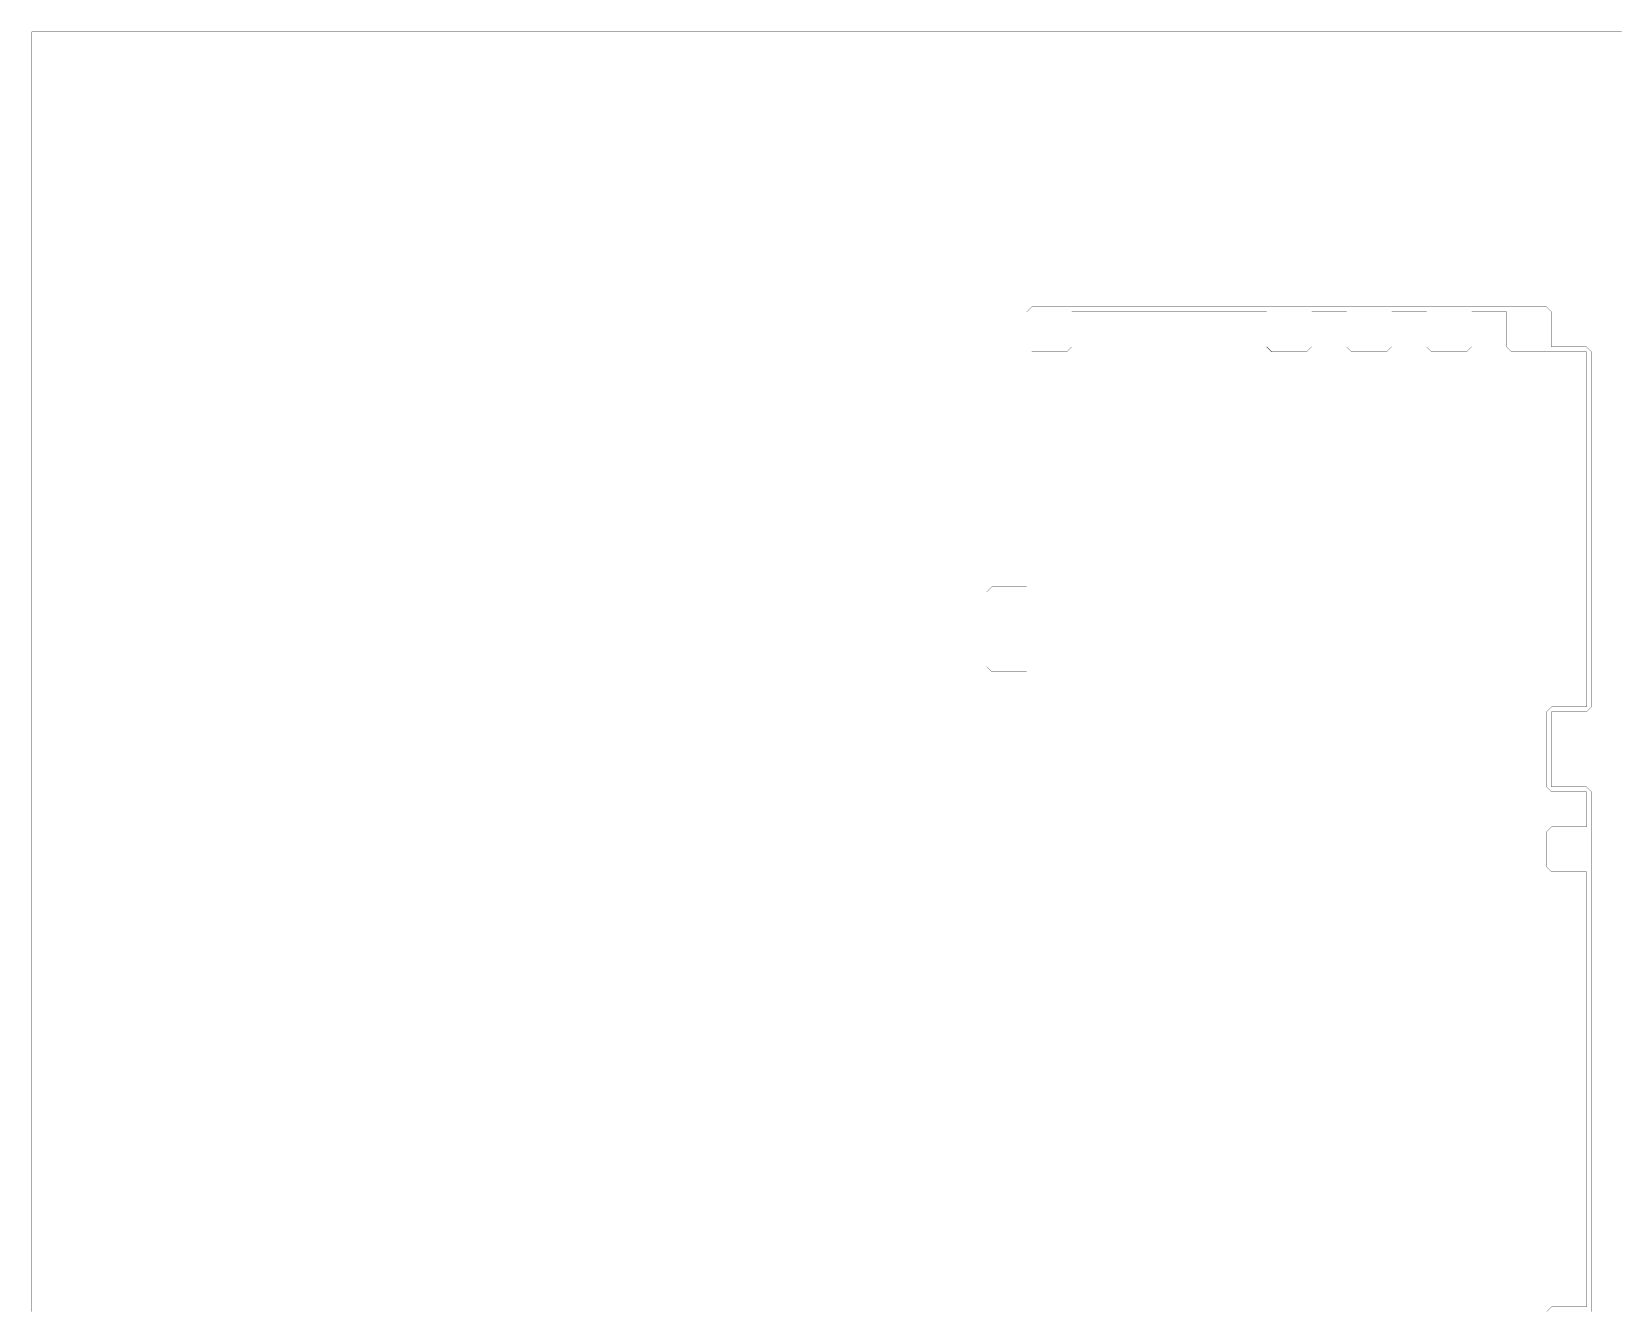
# Model space of a CAD drawing. Header units: metres. Extents: x 0 to 4990, y -4990 to 0.
# Drawn here: x 0 to 3097, y -2495 to 0 of the extents above; entities that cross this region are included whole.
import ezdxf

# ---------------------------------------------------------------- set-up
doc = ezdxf.new("R2010")
doc.units = ezdxf.units.M
doc.layers.add('conductor', color=1, linetype='Continuous')
doc.layers.add('substrate', color=5, linetype='Continuous')

msp = doc.modelspace()

# ---------------------------------------------------------------- linework, layer by layer
at = {"layer": 'conductor', "const_width": 0.5}
msp.add_lwpolyline([(2958.984375, -2500), (2968.75, -2490.234375), (2978.515625, -2490.234375), (2988.28125, -2490.234375), (2998.046875, -2490.234375), (3007.8125, -2490.234375), (3017.578125, -2490.234375), (3027.34375, -2490.234375), (3037.109375, -2490.234375), (3037.109375, -2480.46875), (3037.109375, -2470.703125), (3037.109375, -2460.9375), (3037.109375, -2451.171875), (3037.109375, -2441.40625), (3037.109375, -2431.640625), (3037.109375, -2421.875), (3037.109375, -2412.109375), (3037.109375, -2402.34375), (3037.109375, -2392.578125), (3037.109375, -2382.8125), (3037.109375, -2373.046875), (3037.109375, -2363.28125), (3037.109375, -2353.515625), (3037.109375, -2343.75), (3037.109375, -2333.984375), (3037.109375, -2324.21875), (3037.109375, -2314.453125), (3037.109375, -2304.6875), (3037.109375, -2294.921875), (3037.109375, -2285.15625), (3037.109375, -2275.390625), (3037.109375, -2265.625), (3037.109375, -2255.859375), (3037.109375, -2246.09375), (3037.109375, -2236.328125), (3037.109375, -2226.5625), (3037.109375, -2216.796875), (3037.109375, -2207.03125), (3037.109375, -2197.265625), (3037.109375, -2187.5), (3037.109375, -2177.734375), (3037.109375, -2167.96875), (3037.109375, -2158.203125), (3037.109375, -2148.4375), (3037.109375, -2138.671875), (3037.109375, -2128.90625), (3037.109375, -2119.140625), (3037.109375, -2109.375), (3037.109375, -2099.609375), (3037.109375, -2089.84375), (3037.109375, -2080.078125), (3037.109375, -2070.3125), (3037.109375, -2060.546875), (3037.109375, -2050.78125), (3037.109375, -2041.015625), (3037.109375, -2031.25), (3037.109375, -2021.484375), (3037.109375, -2011.71875), (3037.109375, -2001.953125), (3037.109375, -1992.1875), (3037.109375, -1982.421875), (3037.109375, -1972.65625), (3037.109375, -1962.890625), (3037.109375, -1953.125), (3037.109375, -1943.359375), (3037.109375, -1933.59375), (3037.109375, -1923.828125), (3037.109375, -1914.0625), (3037.109375, -1904.296875), (3037.109375, -1894.53125), (3037.109375, -1884.765625), (3037.109375, -1875), (3037.109375, -1865.234375), (3037.109375, -1855.46875), (3037.109375, -1845.703125), (3037.109375, -1835.9375), (3037.109375, -1826.171875), (3037.109375, -1816.40625), (3037.109375, -1806.640625), (3037.109375, -1796.875), (3037.109375, -1787.109375), (3037.109375, -1777.34375), (3037.109375, -1767.578125), (3037.109375, -1757.8125), (3037.109375, -1748.046875), (3037.109375, -1738.28125), (3037.109375, -1728.515625), (3037.109375, -1718.75), (3037.109375, -1708.984375), (3037.109375, -1699.21875), (3037.109375, -1689.453125), (3037.109375, -1679.6875), (3037.109375, -1669.921875), (3037.109375, -1660.15625), (3037.109375, -1650.390625), (3037.109375, -1640.625), (3027.34375, -1640.625), (3017.578125, -1640.625), (3007.8125, -1640.625), (2998.046875, -1640.625), (2988.28125, -1640.625), (2978.515625, -1640.625), (2968.75, -1640.625), (2958.984375, -1630.859375), (2958.984375, -1621.09375), (2958.984375, -1611.328125), (2958.984375, -1601.5625), (2958.984375, -1591.796875), (2958.984375, -1582.03125), (2958.984375, -1572.265625), (2958.984375, -1562.5), (2968.75, -1552.734375), (2978.515625, -1552.734375), (2988.28125, -1552.734375), (2998.046875, -1552.734375), (3007.8125, -1552.734375), (3017.578125, -1552.734375), (3027.34375, -1552.734375), (3037.109375, -1552.734375), (3037.109375, -1542.96875), (3037.109375, -1533.203125), (3037.109375, -1523.4375), (3037.109375, -1513.671875), (3037.109375, -1503.90625), (3037.109375, -1494.140625), (3037.109375, -1484.375), (3027.34375, -1484.375), (3017.578125, -1484.375), (3007.8125, -1484.375), (2998.046875, -1484.375), (2988.28125, -1484.375), (2978.515625, -1484.375), (2968.75, -1484.375), (2958.984375, -1474.609375), (2958.984375, -1464.84375), (2958.984375, -1455.078125), (2958.984375, -1445.3125), (2958.984375, -1435.546875), (2958.984375, -1425.78125), (2958.984375, -1416.015625), (2958.984375, -1406.25), (2958.984375, -1396.484375), (2958.984375, -1386.71875), (2958.984375, -1376.953125), (2958.984375, -1367.1875), (2958.984375, -1357.421875), (2958.984375, -1347.65625), (2958.984375, -1337.890625), (2958.984375, -1328.125), (2968.75, -1318.359375), (2978.515625, -1318.359375), (2988.28125, -1318.359375), (2998.046875, -1318.359375), (3007.8125, -1318.359375), (3017.578125, -1318.359375), (3027.34375, -1318.359375), (3037.109375, -1318.359375), (3037.109375, -1308.59375), (3037.109375, -1298.828125), (3037.109375, -1289.0625), (3037.109375, -1279.296875), (3037.109375, -1269.53125), (3037.109375, -1259.765625), (3037.109375, -1250), (3037.109375, -1240.234375), (3037.109375, -1230.46875), (3037.109375, -1220.703125), (3037.109375, -1210.9375), (3037.109375, -1201.171875), (3037.109375, -1191.40625), (3037.109375, -1181.640625), (3037.109375, -1171.875), (3037.109375, -1162.109375), (3037.109375, -1152.34375), (3037.109375, -1142.578125), (3037.109375, -1132.8125), (3037.109375, -1123.046875), (3037.109375, -1113.28125), (3037.109375, -1103.515625), (3037.109375, -1093.75), (3037.109375, -1083.984375), (3037.109375, -1074.21875), (3037.109375, -1064.453125), (3037.109375, -1054.6875), (3037.109375, -1044.921875), (3037.109375, -1035.15625), (3037.109375, -1025.390625), (3037.109375, -1015.625), (3037.109375, -1005.859375), (3037.109375, -996.09375), (3037.109375, -986.328125), (3037.109375, -976.5625), (3037.109375, -966.796875), (3037.109375, -957.03125), (3037.109375, -947.265625), (3037.109375, -937.5), (3037.109375, -927.734375), (3037.109375, -917.96875), (3037.109375, -908.203125), (3037.109375, -898.4375), (3037.109375, -888.671875), (3037.109375, -878.90625), (3037.109375, -869.140625), (3037.109375, -859.375), (3037.109375, -849.609375), (3037.109375, -839.84375), (3037.109375, -830.078125), (3037.109375, -820.3125), (3037.109375, -810.546875), (3037.109375, -800.78125), (3037.109375, -791.015625), (3037.109375, -781.25), (3037.109375, -771.484375), (3037.109375, -761.71875), (3037.109375, -751.953125), (3037.109375, -742.1875), (3037.109375, -732.421875), (3037.109375, -722.65625), (3037.109375, -712.890625), (3037.109375, -703.125), (3037.109375, -693.359375), (3037.109375, -683.59375), (3037.109375, -673.828125), (3037.109375, -664.0625), (3037.109375, -654.296875), (3037.109375, -644.53125), (3037.109375, -634.765625), (3037.109375, -625), (3027.34375, -625), (3017.578125, -625), (3007.8125, -625), (2998.046875, -625), (2988.28125, -625), (2978.515625, -625), (2968.75, -625), (2958.984375, -625), (2949.21875, -625), (2939.453125, -625), (2929.6875, -625), (2919.921875, -625), (2910.15625, -625), (2900.390625, -625), (2890.625, -625), (2880.859375, -615.234375), (2880.859375, -605.46875), (2880.859375, -595.703125), (2880.859375, -585.9375), (2880.859375, -576.171875), (2880.859375, -566.40625), (2880.859375, -556.640625), (2880.859375, -546.875), (2871.09375, -546.875), (2861.328125, -546.875), (2851.5625, -546.875), (2841.796875, -546.875), (2832.03125, -546.875), (2822.265625, -546.875), (2812.5, -546.875), (2812.5, -556.640625), (2812.5, -566.40625), (2812.5, -576.171875), (2812.5, -585.9375), (2812.5, -595.703125), (2812.5, -605.46875), (2812.5, -615.234375), (2802.734375, -625), (2792.96875, -625), (2783.203125, -625), (2773.4375, -625), (2763.671875, -625), (2753.90625, -625), (2744.140625, -625), (2734.375, -625), (2724.609375, -615.234375), (2724.609375, -605.46875), (2724.609375, -595.703125), (2724.609375, -585.9375), (2724.609375, -576.171875), (2724.609375, -566.40625), (2724.609375, -556.640625), (2724.609375, -546.875), (2714.84375, -546.875), (2705.078125, -546.875), (2695.3125, -546.875), (2685.546875, -546.875), (2675.78125, -546.875), (2666.015625, -546.875), (2656.25, -546.875), (2656.25, -556.640625), (2656.25, -566.40625), (2656.25, -576.171875), (2656.25, -585.9375), (2656.25, -595.703125), (2656.25, -605.46875), (2656.25, -615.234375), (2646.484375, -625), (2636.71875, -625), (2626.953125, -625), (2617.1875, -625), (2607.421875, -625), (2597.65625, -625), (2587.890625, -625), (2578.125, -625), (2568.359375, -615.234375), (2568.359375, -605.46875), (2568.359375, -595.703125), (2568.359375, -585.9375), (2568.359375, -576.171875), (2568.359375, -566.40625), (2568.359375, -556.640625), (2568.359375, -546.875), (2558.59375, -546.875), (2548.828125, -546.875), (2539.0625, -546.875), (2529.296875, -546.875), (2519.53125, -546.875), (2509.765625, -546.875), (2500, -546.875), (2500, -556.640625), (2500, -566.40625), (2500, -576.171875), (2500, -585.9375), (2500, -595.703125), (2500, -605.46875), (2500, -615.234375), (2490.234375, -625), (2480.46875, -625), (2470.703125, -625), (2460.9375, -625), (2451.171875, -625), (2441.40625, -625), (2431.640625, -625), (2421.875, -625), (2412.109375, -615.234375), (2412.109375, -605.46875), (2412.109375, -595.703125), (2412.109375, -585.9375), (2412.109375, -576.171875), (2412.109375, -566.40625), (2412.109375, -556.640625), (2412.109375, -546.875), (2402.34375, -546.875), (2392.578125, -546.875), (2382.8125, -546.875), (2373.046875, -546.875), (2363.28125, -546.875), (2353.515625, -546.875), (2343.75, -546.875), (2333.984375, -546.875), (2324.21875, -546.875), (2314.453125, -546.875), (2304.6875, -546.875), (2294.921875, -546.875), (2285.15625, -546.875), (2275.390625, -546.875), (2265.625, -546.875), (2255.859375, -546.875), (2246.09375, -546.875), (2236.328125, -546.875), (2226.5625, -546.875), (2216.796875, -546.875), (2207.03125, -546.875), (2197.265625, -546.875), (2187.5, -546.875), (2177.734375, -546.875), (2167.96875, -546.875), (2158.203125, -546.875), (2148.4375, -546.875), (2138.671875, -546.875), (2128.90625, -546.875), (2119.140625, -546.875), (2109.375, -546.875), (2099.609375, -546.875), (2089.84375, -546.875), (2080.078125, -546.875), (2070.3125, -546.875), (2060.546875, -546.875), (2050.78125, -546.875), (2041.015625, -546.875), (2031.25, -546.875), (2031.25, -556.640625), (2031.25, -566.40625), (2031.25, -576.171875), (2031.25, -585.9375), (2031.25, -595.703125), (2031.25, -605.46875), (2031.25, -615.234375), (2021.484375, -625), (2011.71875, -625), (2001.953125, -625), (1992.1875, -625), (1982.421875, -625), (1972.65625, -625), (1962.890625, -625), (1953.125, -625), (1953.125, -634.765625), (1953.125, -644.53125), (1953.125, -654.296875), (1953.125, -664.0625), (1953.125, -673.828125), (1953.125, -683.59375), (1953.125, -693.359375), (1953.125, -703.125), (1953.125, -712.890625), (1953.125, -722.65625), (1953.125, -732.421875), (1953.125, -742.1875), (1953.125, -751.953125), (1953.125, -761.71875), (1953.125, -771.484375), (1953.125, -781.25), (1953.125, -791.015625), (1953.125, -800.78125), (1953.125, -810.546875), (1953.125, -820.3125), (1953.125, -830.078125), (1953.125, -839.84375), (1953.125, -849.609375), (1953.125, -859.375), (1953.125, -869.140625), (1953.125, -878.90625), (1953.125, -888.671875), (1953.125, -898.4375), (1953.125, -908.203125), (1953.125, -917.96875), (1953.125, -927.734375), (1953.125, -937.5), (1953.125, -947.265625), (1953.125, -957.03125), (1953.125, -966.796875), (1953.125, -976.5625), (1953.125, -986.328125), (1953.125, -996.09375), (1953.125, -1005.859375), (1953.125, -1015.625), (1953.125, -1025.390625), (1953.125, -1035.15625), (1953.125, -1044.921875), (1953.125, -1054.6875), (1953.125, -1064.453125), (1953.125, -1074.21875), (1953.125, -1083.984375), (1953.125, -1093.75), (1953.125, -1103.515625), (1953.125, -1113.28125), (1953.125, -1123.046875), (1953.125, -1132.8125), (1953.125, -1142.578125), (1953.125, -1152.34375), (1953.125, -1162.109375), (1953.125, -1171.875), (1953.125, -1181.640625), (1953.125, -1191.40625), (1953.125, -1201.171875), (1953.125, -1210.9375), (1953.125, -1220.703125), (1953.125, -1230.46875), (1953.125, -1240.234375), (1953.125, -1250), (1953.125, -1259.765625), (1953.125, -1269.53125), (1953.125, -1279.296875), (1953.125, -1289.0625), (1953.125, -1298.828125), (1953.125, -1308.59375), (1953.125, -1318.359375), (1953.125, -1328.125), (1953.125, -1337.890625), (1953.125, -1347.65625), (1953.125, -1357.421875), (1953.125, -1367.1875), (1953.125, -1376.953125), (1953.125, -1386.71875), (1953.125, -1396.484375), (1953.125, -1406.25), (1953.125, -1416.015625), (1953.125, -1425.78125), (1953.125, -1435.546875), (1953.125, -1445.3125), (1953.125, -1455.078125), (1953.125, -1464.84375), (1953.125, -1474.609375), (1953.125, -1484.375), (1953.125, -1494.140625), (1953.125, -1503.90625), (1953.125, -1513.671875), (1953.125, -1523.4375), (1953.125, -1533.203125), (1953.125, -1542.96875), (1953.125, -1552.734375), (1953.125, -1562.5), (1953.125, -1572.265625), (1953.125, -1582.03125), (1953.125, -1591.796875), (1953.125, -1601.5625), (1953.125, -1611.328125), (1953.125, -1621.09375), (1953.125, -1630.859375), (1953.125, -1640.625), (1953.125, -1650.390625), (1953.125, -1660.15625), (1953.125, -1669.921875), (1953.125, -1679.6875), (1953.125, -1689.453125), (1953.125, -1699.21875), (1953.125, -1708.984375), (1953.125, -1718.75), (1953.125, -1728.515625), (1953.125, -1738.28125), (1953.125, -1748.046875), (1953.125, -1757.8125), (1953.125, -1767.578125), (1953.125, -1777.34375), (1953.125, -1787.109375), (1953.125, -1796.875), (1953.125, -1806.640625), (1953.125, -1816.40625), (1953.125, -1826.171875), (1953.125, -1835.9375), (1953.125, -1845.703125), (1953.125, -1855.46875), (1953.125, -1865.234375), (1953.125, -1875), (1953.125, -1884.765625), (1953.125, -1894.53125), (1953.125, -1904.296875), (1953.125, -1914.0625), (1953.125, -1923.828125), (1953.125, -1933.59375), (1953.125, -1943.359375), (1953.125, -1953.125), (1953.125, -1962.890625), (1953.125, -1972.65625), (1953.125, -1982.421875), (1953.125, -1992.1875), (1953.125, -2001.953125), (1953.125, -2011.71875), (1953.125, -2021.484375), (1953.125, -2031.25), (1953.125, -2041.015625), (1953.125, -2050.78125), (1953.125, -2060.546875), (1953.125, -2070.3125), (1953.125, -2080.078125), (1953.125, -2089.84375), (1953.125, -2099.609375), (1953.125, -2109.375), (1953.125, -2119.140625), (1953.125, -2128.90625), (1953.125, -2138.671875), (1953.125, -2148.4375), (1953.125, -2158.203125), (1953.125, -2167.96875), (1953.125, -2177.734375), (1953.125, -2187.5), (1953.125, -2197.265625), (1953.125, -2207.03125), (1953.125, -2216.796875), (1953.125, -2226.5625), (1953.125, -2236.328125), (1953.125, -2246.09375), (1953.125, -2255.859375), (1953.125, -2265.625), (1953.125, -2275.390625), (1953.125, -2285.15625), (1953.125, -2294.921875), (1953.125, -2304.6875), (1953.125, -2314.453125), (1953.125, -2324.21875), (1953.125, -2333.984375), (1953.125, -2343.75), (1953.125, -2353.515625), (1953.125, -2363.28125), (1953.125, -2373.046875), (1953.125, -2382.8125), (1953.125, -2392.578125), (1953.125, -2402.34375), (1953.125, -2412.109375), (1953.125, -2421.875), (1953.125, -2431.640625), (1953.125, -2441.40625), (1953.125, -2451.171875), (1953.125, -2460.9375), (1953.125, -2470.703125), (1953.125, -2480.46875), (1953.125, -2490.234375), (1953.125, -2500)], dxfattribs=at)
at = {"layer": 'substrate', "const_width": 0.5}
for points in [[(3105.46875, 0), (3095.703125, 0), (3085.9375, 0), (3076.171875, 0), (3066.40625, 0), (3056.640625, 0), (3046.875, 0), (3037.109375, 0), (3027.34375, 0), (3017.578125, 0), (3007.8125, 0), (2998.046875, 0), (2988.28125, 0), (2978.515625, 0), (2968.75, 0), (2958.984375, 0), (2949.21875, 0), (2939.453125, 0), (2929.6875, 0), (2919.921875, 0), (2910.15625, 0), (2900.390625, 0), (2890.625, 0), (2880.859375, 0), (2871.09375, 0), (2861.328125, 0), (2851.5625, 0), (2841.796875, 0), (2832.03125, 0), (2822.265625, 0), (2812.5, 0), (2802.734375, 0), (2792.96875, 0), (2783.203125, 0), (2773.4375, 0), (2763.671875, 0), (2753.90625, 0), (2744.140625, 0), (2734.375, 0), (2724.609375, 0), (2714.84375, 0), (2705.078125, 0), (2695.3125, 0), (2685.546875, 0), (2675.78125, 0), (2666.015625, 0), (2656.25, 0), (2646.484375, 0), (2636.71875, 0), (2626.953125, 0), (2617.1875, 0), (2607.421875, 0), (2597.65625, 0), (2587.890625, 0), (2578.125, 0), (2568.359375, 0), (2558.59375, 0), (2548.828125, 0), (2539.0625, 0), (2529.296875, 0), (2519.53125, 0), (2509.765625, 0), (2500, 0), (2490.234375, 0), (2480.46875, 0), (2470.703125, 0), (2460.9375, 0), (2451.171875, 0), (2441.40625, 0), (2431.640625, 0), (2421.875, 0), (2412.109375, 0), (2402.34375, 0), (2392.578125, 0), (2382.8125, 0), (2373.046875, 0), (2363.28125, 0), (2353.515625, 0), (2343.75, 0), (2333.984375, 0), (2324.21875, 0), (2314.453125, 0), (2304.6875, 0), (2294.921875, 0), (2285.15625, 0), (2275.390625, 0), (2265.625, 0), (2255.859375, 0), (2246.09375, 0), (2236.328125, 0), (2226.5625, 0), (2216.796875, 0), (2207.03125, 0), (2197.265625, 0), (2187.5, 0), (2177.734375, 0), (2167.96875, 0), (2158.203125, 0), (2148.4375, 0), (2138.671875, 0), (2128.90625, 0), (2119.140625, 0), (2109.375, 0), (2099.609375, 0), (2089.84375, 0), (2080.078125, 0), (2070.3125, 0), (2060.546875, 0), (2050.78125, 0), (2041.015625, 0), (2031.25, 0), (2021.484375, 0), (2011.71875, 0), (2001.953125, 0), (1992.1875, 0), (1982.421875, 0), (1972.65625, 0), (1962.890625, 0), (1953.125, 0), (1943.359375, 0), (1933.59375, 0), (1923.828125, 0), (1914.0625, 0), (1904.296875, 0), (1894.53125, 0), (1884.765625, 0), (1875, 0), (1865.234375, 0), (1855.46875, 0), (1845.703125, 0), (1835.9375, 0), (1826.171875, 0), (1816.40625, 0), (1806.640625, 0), (1796.875, 0), (1787.109375, 0), (1777.34375, 0), (1767.578125, 0), (1757.8125, 0), (1748.046875, 0), (1738.28125, 0), (1728.515625, 0), (1718.75, 0), (1708.984375, 0), (1699.21875, 0), (1689.453125, 0), (1679.6875, 0), (1669.921875, 0), (1660.15625, 0), (1650.390625, 0), (1640.625, 0), (1630.859375, 0), (1621.09375, 0), (1611.328125, 0), (1601.5625, 0), (1591.796875, 0), (1582.03125, 0), (1572.265625, 0), (1562.5, 0), (1552.734375, 0), (1542.96875, 0), (1533.203125, 0), (1523.4375, 0), (1513.671875, 0), (1503.90625, 0), (1494.140625, 0), (1484.375, 0), (1474.609375, 0), (1464.84375, 0), (1455.078125, 0), (1445.3125, 0), (1435.546875, 0), (1425.78125, 0), (1416.015625, 0), (1406.25, 0), (1396.484375, 0), (1386.71875, 0), (1376.953125, 0), (1367.1875, 0), (1357.421875, 0), (1347.65625, 0), (1337.890625, 0), (1328.125, 0), (1318.359375, 0), (1308.59375, 0), (1298.828125, 0), (1289.0625, 0), (1279.296875, 0), (1269.53125, 0), (1259.765625, 0), (1250, 0), (1240.234375, 0), (1230.46875, 0), (1220.703125, 0), (1210.9375, 0), (1201.171875, 0), (1191.40625, 0), (1181.640625, 0), (1171.875, 0), (1162.109375, 0), (1152.34375, 0), (1142.578125, 0), (1132.8125, 0), (1123.046875, 0), (1113.28125, 0), (1103.515625, 0), (1093.75, 0), (1083.984375, 0), (1074.21875, 0), (1064.453125, 0), (1054.6875, 0), (1044.921875, 0), (1035.15625, 0), (1025.390625, 0), (1015.625, 0), (1005.859375, 0), (996.09375, 0), (986.328125, 0), (976.5625, 0), (966.796875, 0), (957.03125, 0), (947.265625, 0), (937.5, 0), (927.734375, 0), (917.96875, 0), (908.203125, 0), (898.4375, 0), (888.671875, 0), (878.90625, 0), (869.140625, 0), (859.375, 0), (849.609375, 0), (839.84375, 0), (830.078125, 0), (820.3125, 0), (810.546875, 0), (800.78125, 0), (791.015625, 0), (781.25, 0), (771.484375, 0), (761.71875, 0), (751.953125, 0), (742.1875, 0), (732.421875, 0), (722.65625, 0), (712.890625, 0), (703.125, 0), (693.359375, 0), (683.59375, 0), (673.828125, 0), (664.0625, 0), (654.296875, 0), (644.53125, 0), (634.765625, 0), (625, 0), (615.234375, 0), (605.46875, 0), (595.703125, 0), (585.9375, 0), (576.171875, 0), (566.40625, 0), (556.640625, 0), (546.875, 0), (537.109375, 0), (527.34375, 0), (517.578125, 0), (507.8125, 0), (498.046875, 0), (488.28125, 0), (478.515625, 0), (468.75, 0), (458.984375, 0), (449.21875, 0), (439.453125, 0), (429.6875, 0), (419.921875, 0), (410.15625, 0), (400.390625, 0), (390.625, 0), (380.859375, 0), (371.09375, 0), (361.328125, 0), (351.5625, 0), (341.796875, 0), (332.03125, 0), (322.265625, 0), (312.5, 0), (302.734375, 0), (292.96875, 0), (283.203125, 0), (273.4375, 0), (263.671875, 0), (253.90625, 0), (244.140625, 0), (234.375, 0), (224.609375, 0), (214.84375, 0), (205.078125, 0), (195.3125, 0), (185.546875, 0), (175.78125, 0), (166.015625, 0), (156.25, 0), (146.484375, 0), (136.71875, 0), (126.953125, 0), (117.1875, 0), (107.421875, 0), (97.65625, 0), (87.890625, 0), (78.125, 0), (68.359375, 0), (58.59375, 0), (48.828125, 0), (39.0625, 0), (29.296875, 0), (19.53125, 0), (9.765625, 0), (0, 0), (0, -9.765625), (0, -19.53125), (0, -29.296875), (0, -39.0625), (0, -48.828125), (0, -58.59375), (0, -68.359375), (0, -78.125), (0, -87.890625), (0, -97.65625), (0, -107.421875), (0, -117.1875), (0, -126.953125), (0, -136.71875), (0, -146.484375), (0, -156.25), (0, -166.015625), (0, -175.78125), (0, -185.546875), (0, -195.3125), (0, -205.078125), (0, -214.84375), (0, -224.609375), (0, -234.375), (0, -244.140625), (0, -253.90625), (0, -263.671875), (0, -273.4375), (0, -283.203125), (0, -292.96875), (0, -302.734375), (0, -312.5), (0, -322.265625), (0, -332.03125), (0, -341.796875), (0, -351.5625), (0, -361.328125), (0, -371.09375), (0, -380.859375), (0, -390.625), (0, -400.390625), (0, -410.15625), (0, -419.921875), (0, -429.6875), (0, -439.453125), (0, -449.21875), (0, -458.984375), (0, -468.75), (0, -478.515625), (0, -488.28125), (0, -498.046875), (0, -507.8125), (0, -517.578125), (0, -527.34375), (0, -537.109375), (0, -546.875), (0, -556.640625), (0, -566.40625), (0, -576.171875), (0, -585.9375), (0, -595.703125), (0, -605.46875), (0, -615.234375), (0, -625), (0, -634.765625), (0, -644.53125), (0, -654.296875), (0, -664.0625), (0, -673.828125), (0, -683.59375), (0, -693.359375), (0, -703.125), (0, -712.890625), (0, -722.65625), (0, -732.421875), (0, -742.1875), (0, -751.953125), (0, -761.71875), (0, -771.484375), (0, -781.25), (0, -791.015625), (0, -800.78125), (0, -810.546875), (0, -820.3125), (0, -830.078125), (0, -839.84375), (0, -849.609375), (0, -859.375), (0, -869.140625), (0, -878.90625), (0, -888.671875), (0, -898.4375), (0, -908.203125), (0, -917.96875), (0, -927.734375), (0, -937.5), (0, -947.265625), (0, -957.03125), (0, -966.796875), (0, -976.5625), (0, -986.328125), (0, -996.09375), (0, -1005.859375), (0, -1015.625), (0, -1025.390625), (0, -1035.15625), (0, -1044.921875), (0, -1054.6875), (0, -1064.453125), (0, -1074.21875), (0, -1083.984375), (0, -1093.75), (0, -1103.515625), (0, -1113.28125), (0, -1123.046875), (0, -1132.8125), (0, -1142.578125), (0, -1152.34375), (0, -1162.109375), (0, -1171.875), (0, -1181.640625), (0, -1191.40625), (0, -1201.171875), (0, -1210.9375), (0, -1220.703125), (0, -1230.46875), (0, -1240.234375), (0, -1250), (0, -1259.765625), (0, -1269.53125), (0, -1279.296875), (0, -1289.0625), (0, -1298.828125), (0, -1308.59375), (0, -1318.359375), (0, -1328.125), (0, -1337.890625), (0, -1347.65625), (0, -1357.421875), (0, -1367.1875), (0, -1376.953125), (0, -1386.71875), (0, -1396.484375), (0, -1406.25), (0, -1416.015625), (0, -1425.78125), (0, -1435.546875), (0, -1445.3125), (0, -1455.078125), (0, -1464.84375), (0, -1474.609375), (0, -1484.375), (0, -1494.140625), (0, -1503.90625), (0, -1513.671875), (0, -1523.4375), (0, -1533.203125), (0, -1542.96875), (0, -1552.734375), (0, -1562.5), (0, -1572.265625), (0, -1582.03125), (0, -1591.796875), (0, -1601.5625), (0, -1611.328125), (0, -1621.09375), (0, -1630.859375), (0, -1640.625), (0, -1650.390625), (0, -1660.15625), (0, -1669.921875), (0, -1679.6875), (0, -1689.453125), (0, -1699.21875), (0, -1708.984375), (0, -1718.75), (0, -1728.515625), (0, -1738.28125), (0, -1748.046875), (0, -1757.8125), (0, -1767.578125), (0, -1777.34375), (0, -1787.109375), (0, -1796.875), (0, -1806.640625), (0, -1816.40625), (0, -1826.171875), (0, -1835.9375), (0, -1845.703125), (0, -1855.46875), (0, -1865.234375), (0, -1875), (0, -1884.765625), (0, -1894.53125), (0, -1904.296875), (0, -1914.0625), (0, -1923.828125), (0, -1933.59375), (0, -1943.359375), (0, -1953.125), (0, -1962.890625), (0, -1972.65625), (0, -1982.421875), (0, -1992.1875), (0, -2001.953125), (0, -2011.71875), (0, -2021.484375), (0, -2031.25), (0, -2041.015625), (0, -2050.78125), (0, -2060.546875), (0, -2070.3125), (0, -2080.078125), (0, -2089.84375), (0, -2099.609375), (0, -2109.375), (0, -2119.140625), (0, -2128.90625), (0, -2138.671875), (0, -2148.4375), (0, -2158.203125), (0, -2167.96875), (0, -2177.734375), (0, -2187.5), (0, -2197.265625), (0, -2207.03125), (0, -2216.796875), (0, -2226.5625), (0, -2236.328125), (0, -2246.09375), (0, -2255.859375), (0, -2265.625), (0, -2275.390625), (0, -2285.15625), (0, -2294.921875), (0, -2304.6875), (0, -2314.453125), (0, -2324.21875), (0, -2333.984375), (0, -2343.75), (0, -2353.515625), (0, -2363.28125), (0, -2373.046875), (0, -2382.8125), (0, -2392.578125), (0, -2402.34375), (0, -2412.109375), (0, -2421.875), (0, -2431.640625), (0, -2441.40625), (0, -2451.171875), (0, -2460.9375), (0, -2470.703125), (0, -2480.46875), (0, -2490.234375), (0, -2500)], [(1943.359375, -2500), (1943.359375, -2490.234375), (1943.359375, -2480.46875), (1943.359375, -2470.703125), (1943.359375, -2460.9375), (1943.359375, -2451.171875), (1943.359375, -2441.40625), (1943.359375, -2431.640625), (1943.359375, -2421.875), (1943.359375, -2412.109375), (1943.359375, -2402.34375), (1943.359375, -2392.578125), (1943.359375, -2382.8125), (1943.359375, -2373.046875), (1943.359375, -2363.28125), (1943.359375, -2353.515625), (1943.359375, -2343.75), (1943.359375, -2333.984375), (1943.359375, -2324.21875), (1943.359375, -2314.453125), (1943.359375, -2304.6875), (1943.359375, -2294.921875), (1943.359375, -2285.15625), (1943.359375, -2275.390625), (1943.359375, -2265.625), (1943.359375, -2255.859375), (1943.359375, -2246.09375), (1943.359375, -2236.328125), (1943.359375, -2226.5625), (1943.359375, -2216.796875), (1943.359375, -2207.03125), (1943.359375, -2197.265625), (1943.359375, -2187.5), (1943.359375, -2177.734375), (1943.359375, -2167.96875), (1943.359375, -2158.203125), (1943.359375, -2148.4375), (1943.359375, -2138.671875), (1943.359375, -2128.90625), (1943.359375, -2119.140625), (1943.359375, -2109.375), (1943.359375, -2099.609375), (1943.359375, -2089.84375), (1943.359375, -2080.078125), (1943.359375, -2070.3125), (1943.359375, -2060.546875), (1943.359375, -2050.78125), (1943.359375, -2041.015625), (1943.359375, -2031.25), (1943.359375, -2021.484375), (1943.359375, -2011.71875), (1943.359375, -2001.953125), (1943.359375, -1992.1875), (1943.359375, -1982.421875), (1943.359375, -1972.65625), (1943.359375, -1962.890625), (1943.359375, -1953.125), (1943.359375, -1943.359375), (1943.359375, -1933.59375), (1943.359375, -1923.828125), (1943.359375, -1914.0625), (1943.359375, -1904.296875), (1943.359375, -1894.53125), (1943.359375, -1884.765625), (1943.359375, -1875), (1943.359375, -1865.234375), (1943.359375, -1855.46875), (1943.359375, -1845.703125), (1943.359375, -1835.9375), (1943.359375, -1826.171875), (1943.359375, -1816.40625), (1943.359375, -1806.640625), (1943.359375, -1796.875), (1943.359375, -1787.109375), (1943.359375, -1777.34375), (1943.359375, -1767.578125), (1943.359375, -1757.8125), (1943.359375, -1748.046875), (1943.359375, -1738.28125), (1943.359375, -1728.515625), (1943.359375, -1718.75), (1943.359375, -1708.984375), (1943.359375, -1699.21875), (1943.359375, -1689.453125), (1943.359375, -1679.6875), (1943.359375, -1669.921875), (1943.359375, -1660.15625), (1943.359375, -1650.390625), (1943.359375, -1640.625), (1943.359375, -1630.859375), (1943.359375, -1621.09375), (1943.359375, -1611.328125), (1943.359375, -1601.5625), (1943.359375, -1591.796875), (1943.359375, -1582.03125), (1943.359375, -1572.265625), (1943.359375, -1562.5), (1943.359375, -1552.734375), (1943.359375, -1542.96875), (1943.359375, -1533.203125), (1943.359375, -1523.4375), (1943.359375, -1513.671875), (1943.359375, -1503.90625), (1943.359375, -1494.140625), (1943.359375, -1484.375), (1943.359375, -1474.609375), (1943.359375, -1464.84375), (1943.359375, -1455.078125), (1943.359375, -1445.3125), (1943.359375, -1435.546875), (1943.359375, -1425.78125), (1943.359375, -1416.015625), (1943.359375, -1406.25), (1943.359375, -1396.484375), (1943.359375, -1386.71875), (1943.359375, -1376.953125), (1943.359375, -1367.1875), (1943.359375, -1357.421875), (1943.359375, -1347.65625), (1943.359375, -1337.890625), (1943.359375, -1328.125), (1943.359375, -1318.359375), (1943.359375, -1308.59375), (1943.359375, -1298.828125), (1943.359375, -1289.0625), (1943.359375, -1279.296875), (1943.359375, -1269.53125), (1943.359375, -1259.765625), (1943.359375, -1250), (1933.59375, -1250), (1923.828125, -1250), (1914.0625, -1250), (1904.296875, -1250), (1894.53125, -1250), (1884.765625, -1250), (1875, -1250), (1865.234375, -1240.234375), (1865.234375, -1230.46875), (1865.234375, -1220.703125), (1865.234375, -1210.9375), (1865.234375, -1201.171875), (1865.234375, -1191.40625), (1865.234375, -1181.640625), (1865.234375, -1171.875), (1865.234375, -1162.109375), (1865.234375, -1152.34375), (1865.234375, -1142.578125), (1865.234375, -1132.8125), (1865.234375, -1123.046875), (1865.234375, -1113.28125), (1865.234375, -1103.515625), (1865.234375, -1093.75), (1875, -1083.984375), (1884.765625, -1083.984375), (1894.53125, -1083.984375), (1904.296875, -1083.984375), (1914.0625, -1083.984375), (1923.828125, -1083.984375), (1933.59375, -1083.984375), (1943.359375, -1083.984375), (1943.359375, -1074.21875), (1943.359375, -1064.453125), (1943.359375, -1054.6875), (1943.359375, -1044.921875), (1943.359375, -1035.15625), (1943.359375, -1025.390625), (1943.359375, -1015.625), (1943.359375, -1005.859375), (1943.359375, -996.09375), (1943.359375, -986.328125), (1943.359375, -976.5625), (1943.359375, -966.796875), (1943.359375, -957.03125), (1943.359375, -947.265625), (1943.359375, -937.5), (1943.359375, -927.734375), (1943.359375, -917.96875), (1943.359375, -908.203125), (1943.359375, -898.4375), (1943.359375, -888.671875), (1943.359375, -878.90625), (1943.359375, -869.140625), (1943.359375, -859.375), (1943.359375, -849.609375), (1943.359375, -839.84375), (1943.359375, -830.078125), (1943.359375, -820.3125), (1943.359375, -810.546875), (1943.359375, -800.78125), (1943.359375, -791.015625), (1943.359375, -781.25), (1943.359375, -771.484375), (1943.359375, -761.71875), (1943.359375, -751.953125), (1943.359375, -742.1875), (1943.359375, -732.421875), (1943.359375, -722.65625), (1943.359375, -712.890625), (1943.359375, -703.125), (1943.359375, -693.359375), (1943.359375, -683.59375), (1943.359375, -673.828125), (1943.359375, -664.0625), (1943.359375, -654.296875), (1943.359375, -644.53125), (1943.359375, -634.765625), (1943.359375, -625), (1943.359375, -615.234375), (1943.359375, -605.46875), (1943.359375, -595.703125), (1943.359375, -585.9375), (1943.359375, -576.171875), (1943.359375, -566.40625), (1943.359375, -556.640625), (1943.359375, -546.875), (1953.125, -537.109375), (1962.890625, -537.109375), (1972.65625, -537.109375), (1982.421875, -537.109375), (1992.1875, -537.109375), (2001.953125, -537.109375), (2011.71875, -537.109375), (2021.484375, -537.109375), (2031.25, -537.109375), (2041.015625, -537.109375), (2050.78125, -537.109375), (2060.546875, -537.109375), (2070.3125, -537.109375), (2080.078125, -537.109375), (2089.84375, -537.109375), (2099.609375, -537.109375), (2109.375, -537.109375), (2119.140625, -537.109375), (2128.90625, -537.109375), (2138.671875, -537.109375), (2148.4375, -537.109375), (2158.203125, -537.109375), (2167.96875, -537.109375), (2177.734375, -537.109375), (2187.5, -537.109375), (2197.265625, -537.109375), (2207.03125, -537.109375), (2216.796875, -537.109375), (2226.5625, -537.109375), (2236.328125, -537.109375), (2246.09375, -537.109375), (2255.859375, -537.109375), (2265.625, -537.109375), (2275.390625, -537.109375), (2285.15625, -537.109375), (2294.921875, -537.109375), (2304.6875, -537.109375), (2314.453125, -537.109375), (2324.21875, -537.109375), (2333.984375, -537.109375), (2343.75, -537.109375), (2353.515625, -537.109375), (2363.28125, -537.109375), (2373.046875, -537.109375), (2382.8125, -537.109375), (2392.578125, -537.109375), (2402.34375, -537.109375), (2412.109375, -537.109375), (2421.875, -537.109375), (2431.640625, -537.109375), (2441.40625, -537.109375), (2451.171875, -537.109375), (2460.9375, -537.109375), (2470.703125, -537.109375), (2480.46875, -537.109375), (2490.234375, -537.109375), (2500, -537.109375), (2509.765625, -537.109375), (2519.53125, -537.109375), (2529.296875, -537.109375), (2539.0625, -537.109375), (2548.828125, -537.109375), (2558.59375, -537.109375), (2568.359375, -537.109375), (2578.125, -537.109375), (2587.890625, -537.109375), (2597.65625, -537.109375), (2607.421875, -537.109375), (2617.1875, -537.109375), (2626.953125, -537.109375), (2636.71875, -537.109375), (2646.484375, -537.109375), (2656.25, -537.109375), (2666.015625, -537.109375), (2675.78125, -537.109375), (2685.546875, -537.109375), (2695.3125, -537.109375), (2705.078125, -537.109375), (2714.84375, -537.109375), (2724.609375, -537.109375), (2734.375, -537.109375), (2744.140625, -537.109375), (2753.90625, -537.109375), (2763.671875, -537.109375), (2773.4375, -537.109375), (2783.203125, -537.109375), (2792.96875, -537.109375), (2802.734375, -537.109375), (2812.5, -537.109375), (2822.265625, -537.109375), (2832.03125, -537.109375), (2841.796875, -537.109375), (2851.5625, -537.109375), (2861.328125, -537.109375), (2871.09375, -537.109375), (2880.859375, -537.109375), (2890.625, -537.109375), (2900.390625, -537.109375), (2910.15625, -537.109375), (2919.921875, -537.109375), (2929.6875, -537.109375), (2939.453125, -537.109375), (2949.21875, -537.109375), (2958.984375, -537.109375), (2968.75, -546.875), (2968.75, -556.640625), (2968.75, -566.40625), (2968.75, -576.171875), (2968.75, -585.9375), (2968.75, -595.703125), (2968.75, -605.46875), (2968.75, -615.234375), (2978.515625, -615.234375), (2988.28125, -615.234375), (2998.046875, -615.234375), (3007.8125, -615.234375), (3017.578125, -615.234375), (3027.34375, -615.234375), (3037.109375, -615.234375), (3046.875, -625), (3046.875, -634.765625), (3046.875, -644.53125), (3046.875, -654.296875), (3046.875, -664.0625), (3046.875, -673.828125), (3046.875, -683.59375), (3046.875, -693.359375), (3046.875, -703.125), (3046.875, -712.890625), (3046.875, -722.65625), (3046.875, -732.421875), (3046.875, -742.1875), (3046.875, -751.953125), (3046.875, -761.71875), (3046.875, -771.484375), (3046.875, -781.25), (3046.875, -791.015625), (3046.875, -800.78125), (3046.875, -810.546875), (3046.875, -820.3125), (3046.875, -830.078125), (3046.875, -839.84375), (3046.875, -849.609375), (3046.875, -859.375), (3046.875, -869.140625), (3046.875, -878.90625), (3046.875, -888.671875), (3046.875, -898.4375), (3046.875, -908.203125), (3046.875, -917.96875), (3046.875, -927.734375), (3046.875, -937.5), (3046.875, -947.265625), (3046.875, -957.03125), (3046.875, -966.796875), (3046.875, -976.5625), (3046.875, -986.328125), (3046.875, -996.09375), (3046.875, -1005.859375), (3046.875, -1015.625), (3046.875, -1025.390625), (3046.875, -1035.15625), (3046.875, -1044.921875), (3046.875, -1054.6875), (3046.875, -1064.453125), (3046.875, -1074.21875), (3046.875, -1083.984375), (3046.875, -1093.75), (3046.875, -1103.515625), (3046.875, -1113.28125), (3046.875, -1123.046875), (3046.875, -1132.8125), (3046.875, -1142.578125), (3046.875, -1152.34375), (3046.875, -1162.109375), (3046.875, -1171.875), (3046.875, -1181.640625), (3046.875, -1191.40625), (3046.875, -1201.171875), (3046.875, -1210.9375), (3046.875, -1220.703125), (3046.875, -1230.46875), (3046.875, -1240.234375), (3046.875, -1250), (3046.875, -1259.765625), (3046.875, -1269.53125), (3046.875, -1279.296875), (3046.875, -1289.0625), (3046.875, -1298.828125), (3046.875, -1308.59375), (3046.875, -1318.359375), (3037.109375, -1328.125), (3027.34375, -1328.125), (3017.578125, -1328.125), (3007.8125, -1328.125), (2998.046875, -1328.125), (2988.28125, -1328.125), (2978.515625, -1328.125), (2968.75, -1328.125), (2968.75, -1337.890625), (2968.75, -1347.65625), (2968.75, -1357.421875), (2968.75, -1367.1875), (2968.75, -1376.953125), (2968.75, -1386.71875), (2968.75, -1396.484375), (2968.75, -1406.25), (2968.75, -1416.015625), (2968.75, -1425.78125), (2968.75, -1435.546875), (2968.75, -1445.3125), (2968.75, -1455.078125), (2968.75, -1464.84375), (2968.75, -1474.609375), (2978.515625, -1474.609375), (2988.28125, -1474.609375), (2998.046875, -1474.609375), (3007.8125, -1474.609375), (3017.578125, -1474.609375), (3027.34375, -1474.609375), (3037.109375, -1474.609375), (3046.875, -1484.375), (3046.875, -1494.140625), (3046.875, -1503.90625), (3046.875, -1513.671875), (3046.875, -1523.4375), (3046.875, -1533.203125), (3046.875, -1542.96875), (3046.875, -1552.734375), (3046.875, -1562.5), (3046.875, -1572.265625), (3046.875, -1582.03125), (3046.875, -1591.796875), (3046.875, -1601.5625), (3046.875, -1611.328125), (3046.875, -1621.09375), (3046.875, -1630.859375), (3046.875, -1640.625), (3046.875, -1650.390625), (3046.875, -1660.15625), (3046.875, -1669.921875), (3046.875, -1679.6875), (3046.875, -1689.453125), (3046.875, -1699.21875), (3046.875, -1708.984375), (3046.875, -1718.75), (3046.875, -1728.515625), (3046.875, -1738.28125), (3046.875, -1748.046875), (3046.875, -1757.8125), (3046.875, -1767.578125), (3046.875, -1777.34375), (3046.875, -1787.109375), (3046.875, -1796.875), (3046.875, -1806.640625), (3046.875, -1816.40625), (3046.875, -1826.171875), (3046.875, -1835.9375), (3046.875, -1845.703125), (3046.875, -1855.46875), (3046.875, -1865.234375), (3046.875, -1875), (3046.875, -1884.765625), (3046.875, -1894.53125), (3046.875, -1904.296875), (3046.875, -1914.0625), (3046.875, -1923.828125), (3046.875, -1933.59375), (3046.875, -1943.359375), (3046.875, -1953.125), (3046.875, -1962.890625), (3046.875, -1972.65625), (3046.875, -1982.421875), (3046.875, -1992.1875), (3046.875, -2001.953125), (3046.875, -2011.71875), (3046.875, -2021.484375), (3046.875, -2031.25), (3046.875, -2041.015625), (3046.875, -2050.78125), (3046.875, -2060.546875), (3046.875, -2070.3125), (3046.875, -2080.078125), (3046.875, -2089.84375), (3046.875, -2099.609375), (3046.875, -2109.375), (3046.875, -2119.140625), (3046.875, -2128.90625), (3046.875, -2138.671875), (3046.875, -2148.4375), (3046.875, -2158.203125), (3046.875, -2167.96875), (3046.875, -2177.734375), (3046.875, -2187.5), (3046.875, -2197.265625), (3046.875, -2207.03125), (3046.875, -2216.796875), (3046.875, -2226.5625), (3046.875, -2236.328125), (3046.875, -2246.09375), (3046.875, -2255.859375), (3046.875, -2265.625), (3046.875, -2275.390625), (3046.875, -2285.15625), (3046.875, -2294.921875), (3046.875, -2304.6875), (3046.875, -2314.453125), (3046.875, -2324.21875), (3046.875, -2333.984375), (3046.875, -2343.75), (3046.875, -2353.515625), (3046.875, -2363.28125), (3046.875, -2373.046875), (3046.875, -2382.8125), (3046.875, -2392.578125), (3046.875, -2402.34375), (3046.875, -2412.109375), (3046.875, -2421.875), (3046.875, -2431.640625), (3046.875, -2441.40625), (3046.875, -2451.171875), (3046.875, -2460.9375), (3046.875, -2470.703125), (3046.875, -2480.46875), (3046.875, -2490.234375), (3046.875, -2500)]]:
    msp.add_lwpolyline(points, dxfattribs=at)

doc.saveas('drawing.dxf')
